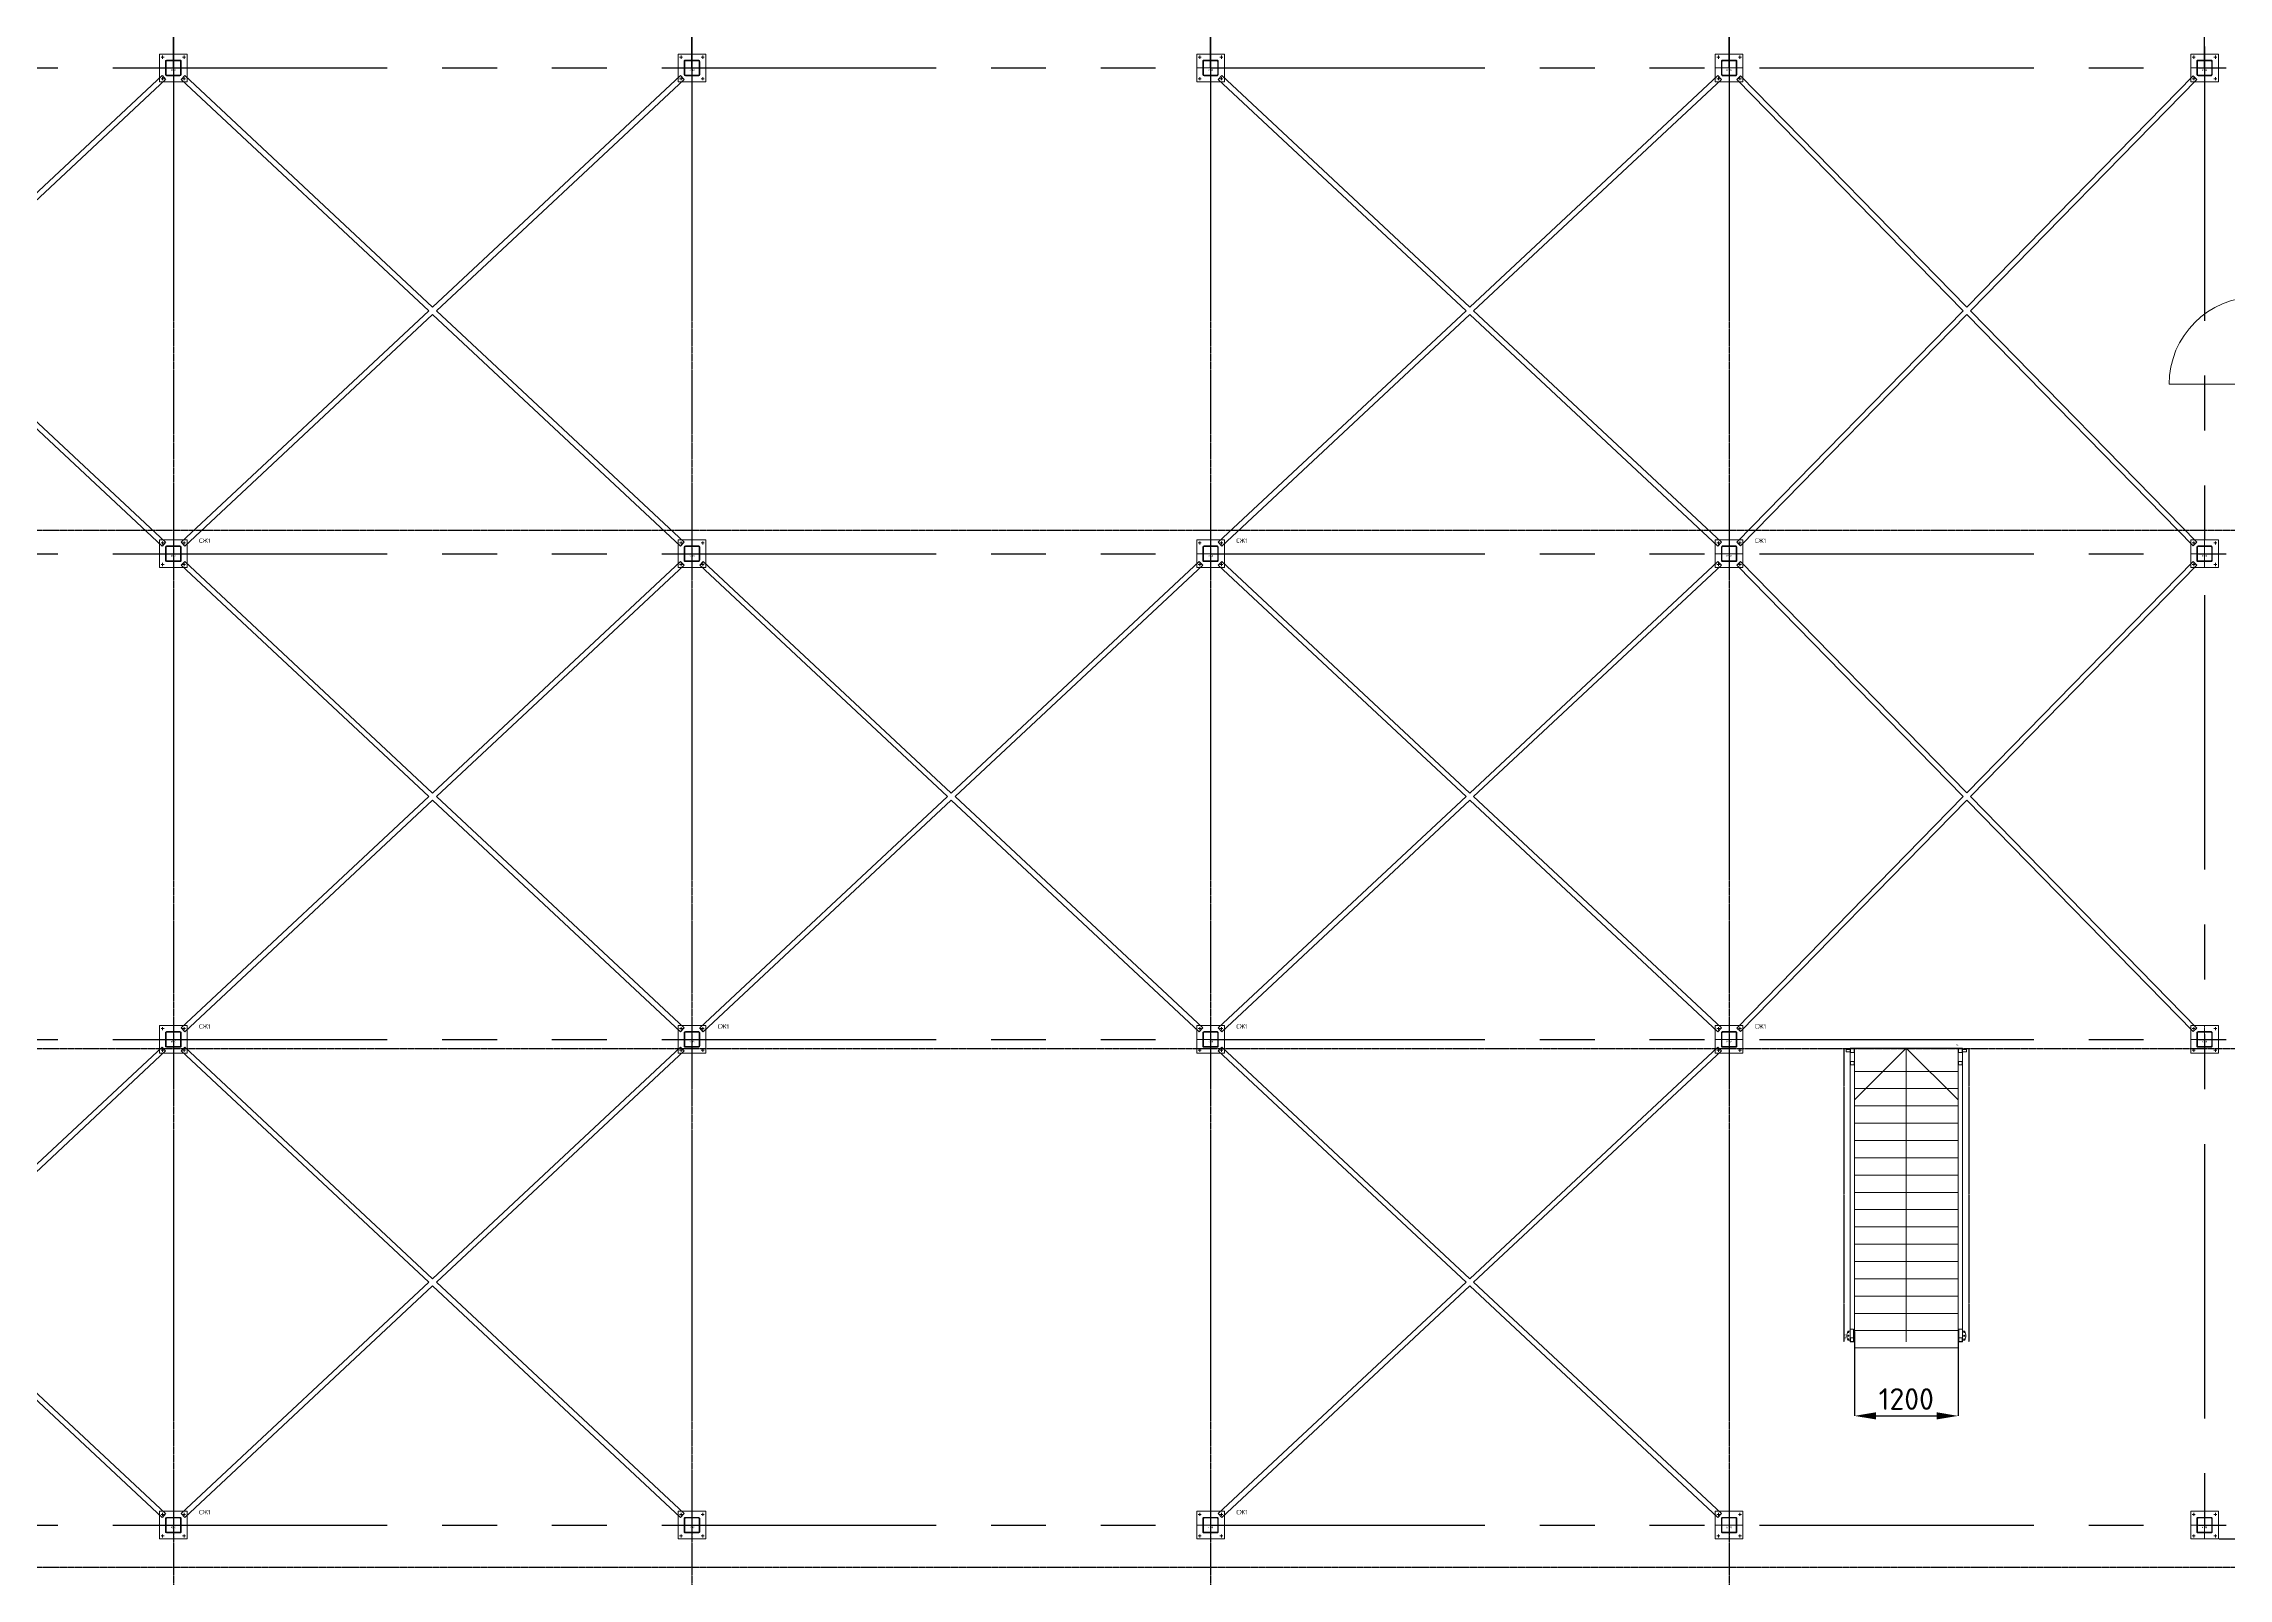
# Model space of a CAD drawing. Header units: millimetres. Extents: x 2140 to 223837, y 2113 to 170313.
# Drawn here: x 80662 to 105937, y 143633 to 161389 of the extents above; entities that cross this region are included whole.
import ezdxf
from ezdxf.enums import TextEntityAlignment as Align

# ---------------------------------------------------------------- set-up
doc = ezdxf.new("R2010")
doc.units = ezdxf.units.MM
for name, pattern in [('DASHDOT_axis', [24, 20, -1.5, 1, -1.5]), ('PHANTOM', [12.7, 6.35, -1.27, 1.27, -1.27, 1.27, -1.27]), ('Линия сетки', [22.225, 12.7, -3.175, 3.175, -3.175])]:
    doc.linetypes.add(name, pattern=pattern)
for name, color, linetype in [('0_ANNOT_Dimensions', 7, 'Continuous'), ('43.СЖ', 152, 'Continuous'), ('Стены', 7, 'Continuous')]:
    doc.layers.add(name, color=color, linetype=linetype)
for name, color, linetype, lineweight in [('40.Колонны', 7, 'Continuous', 20), ('47.Лестница', 154, 'Continuous', 15), ('A-DOOR', 7, 'Continuous', 18)]:
    doc.layers.add(name, color=color, linetype=linetype, lineweight=lineweight)
doc.styles.add('GOST', font='isocpeur.ttf')
doc.styles.get("Standard").update_dxf_attribs({"font": 'isocpeur.ttf'})
doc.dimstyles.new('100', dxfattribs={"dimtxt": 100, "dimasz": 100, "dimexe": 1, "dimexo": 10, "dimgap": 40, "dimtad": 1, "dimdec": 0, "dimzin": 0, "dimdsep": 46, "dimtxsty": 'Standard', "dimcen": 0.09, "dimadec": 0, "dimazin": 0, "dimtfac": 1, "dimtdec": 0, "dimtofl": 0, "dimtmove": 0, "dimatfit": 3, "dimfxl": 1, "dimtolj": 1, "dimtzin": 0, "dimarcsym": 0})
doc.dimstyles.new('250', dxfattribs={"dimtxt": 250, "dimasz": 250, "dimexe": 1, "dimexo": 10, "dimgap": 70, "dimtad": 1, "dimdec": 0, "dimzin": 0, "dimdsep": 46, "dimtxsty": 'Standard', "dimcen": 0.09, "dimadec": 0, "dimazin": 0, "dimtfac": 1, "dimtdec": 0, "dimtofl": 0, "dimtmove": 0, "dimatfit": 3, "dimfxl": 1, "dimtolj": 1, "dimtzin": 0, "dimarcsym": 0})
doc.dimstyles.new('350', dxfattribs={"dimtxt": 350, "dimasz": 350, "dimexe": 1, "dimexo": 10, "dimgap": 70, "dimtad": 1, "dimdec": 0, "dimzin": 0, "dimdsep": 46, "dimtxsty": 'Standard', "dimcen": 0.09, "dimadec": 0, "dimazin": 0, "dimtfac": 1, "dimtdec": 0, "dimtofl": 0, "dimtmove": 0, "dimatfit": 3, "dimfxl": 1, "dimtolj": 1, "dimtzin": 0, "dimarcsym": 0})
doc.dimstyles.new('350 (цвет)', dxfattribs={"dimtxt": 350, "dimasz": 350, "dimexe": 1, "dimexo": 10, "dimgap": -70, "dimtad": 1, "dimdec": 0, "dimzin": 0, "dimdsep": 46, "dimtxsty": 'Standard', "dimcen": 0.09, "dimadec": 0, "dimazin": 0, "dimtfac": 1, "dimtdec": 0, "dimtofl": 0, "dimtmove": 0, "dimatfit": 3, "dimfxl": 1, "dimtfill": 2, "dimtfillclr": 2, "dimtolj": 1, "dimtzin": 0, "dimarcsym": 0})
doc.dimstyles.new('Блоки мезонина', dxfattribs={"dimtxt": 10, "dimasz": 0.18, "dimexe": 0.18, "dimexo": 0.0625, "dimgap": 0.09, "dimtad": 0, "dimdec": 0, "dimzin": 0, "dimdsep": 46, "dimtxsty": 'GOST', "dimblk": 'NONE', "dimcen": 0.09, "dimse1": 1, "dimse2": 1, "dimsd1": 1, "dimsd2": 1, "dimadec": 0, "dimazin": 0, "dimtfac": 1, "dimtdec": 0, "dimtofl": 0, "dimtmove": 0, "dimatfit": 3, "dimldrblk": 'NONE', "dimfxl": 1, "dimtolj": 1, "dimtzin": 0, "dimarcsym": 0})

# ---------------------------------------------------------------- blocks, each defined once
blk = doc.blocks.new('Наружная дверь 1-Навесная - 24698-81 - ДН21-10А ГОСТ 24698-81-555611-В_АР_ПЭ_01 Этаж')
at = {"layer": 'A-DOOR'}
blk.add_line((515, -50), (515, -1060), dxfattribs=at)
blk.add_arc((515, -50), 1010, 180, 270, dxfattribs=at)
blk = doc.blocks.new('Помещение')
at = {"color": 9, "linetype": 'Линия сетки', "true_color": 0xc7c8ca}
for p, q in [((80021.9036, 162172.4828), (80021.9036, 22887.2413)), ((86021.9036, 162172.4828), (86021.9036, 22887.2413)), ((92021.9036, 162172.4828), (92021.9036, 22887.2413)), ((98021.9036, 162172.4828), (98021.9036, 22887.2413)), ((113992.9741, 153644.9347), (7061.0864, 153644.9347)), ((113992.9741, 147644.9347), (7061.0864, 147644.9347)), ((113992.9741, 141644.9347), (7061.0864, 141644.9347))]:
    blk.add_line(p, q, dxfattribs=at)
at = {"rotation": 269.9999999999999}
blk.add_blockref('Наружная дверь 1-Навесная - 24698-81 - ДН21-10А ГОСТ 24698-81-555611-В_АР_ПЭ_01 Этаж', (104171.9036, 155849.9347), dxfattribs=at)
blk = doc.blocks.new('*D1671')
at = {"layer": '0_ANNOT_Dimensions', "color": 0, "lineweight": -2, "transparency": 16777216}
for p, q in [((57950, 10), (57950, 4844)), ((58300, 4843), (63600, 4843)), ((63950, 10), (63950, 4844))]:
    blk.add_line(p, q, dxfattribs=at)
at = {"layer": '0_ANNOT_Dimensions', "color": 0, "transparency": 16777216}
for points in [[(58300, 4901), (58300, 4784), (57950, 4843)], [(63600, 4901), (63600, 4784), (63950, 4843)]]:
    blk.add_solid(points, dxfattribs=at)
at = {"layer": 'Defpoints', "color": 0, "transparency": 16777216}
for p in [(63950, 4843), (57950, 0), (63950, 0)]:
    blk.add_point(p, dxfattribs=at)
at = {"layer": '0_ANNOT_Dimensions', "color": 0, "transparency": 16777216, "insert": (60950, 5088), "char_height": 350, "attachment_point": 5}
blk.add_mtext('\\A1;6000', dxfattribs=at)
blk = doc.blocks.new('*D1672')
at = {"layer": '0_ANNOT_Dimensions', "color": 0, "lineweight": -2, "transparency": 16777216}
for p, q in [((63950, 10), (63950, 4844)), ((64300, 4843), (69600, 4843)), ((69950, 10), (69950, 4844))]:
    blk.add_line(p, q, dxfattribs=at)
at = {"layer": '0_ANNOT_Dimensions', "color": 0, "transparency": 16777216}
for points in [[(64300, 4901), (64300, 4784), (63950, 4843)], [(69600, 4901), (69600, 4784), (69950, 4843)]]:
    blk.add_solid(points, dxfattribs=at)
at = {"layer": 'Defpoints', "color": 0, "transparency": 16777216}
for p in [(69950, 4843), (63950, 0), (69950, 0)]:
    blk.add_point(p, dxfattribs=at)
at = {"layer": '0_ANNOT_Dimensions', "color": 0, "transparency": 16777216, "insert": (66950, 5088), "char_height": 350, "attachment_point": 5}
blk.add_mtext('\\A1;6000', dxfattribs=at)
blk = doc.blocks.new('*D1673')
at = {"layer": '0_ANNOT_Dimensions', "color": 0, "lineweight": -2, "transparency": 16777216}
for p, q in [((69950, 10), (69950, 4844)), ((70300, 4843), (75600, 4843)), ((75950, 10), (75950, 4844))]:
    blk.add_line(p, q, dxfattribs=at)
at = {"layer": '0_ANNOT_Dimensions', "color": 0, "transparency": 16777216}
for points in [[(70300, 4901), (70300, 4784), (69950, 4843)], [(75600, 4901), (75600, 4784), (75950, 4843)]]:
    blk.add_solid(points, dxfattribs=at)
at = {"layer": 'Defpoints', "color": 0, "transparency": 16777216}
for p in [(75950, 4843), (69950, 0), (75950, 0)]:
    blk.add_point(p, dxfattribs=at)
at = {"layer": '0_ANNOT_Dimensions', "color": 0, "transparency": 16777216, "insert": (72950, 5088), "char_height": 350, "attachment_point": 5}
blk.add_mtext('\\A1;6000', dxfattribs=at)
blk = doc.blocks.new('*D1674')
at = {"layer": '0_ANNOT_Dimensions', "color": 0, "lineweight": -2, "transparency": 16777216}
for p, q in [((75950, 10), (75950, 4844)), ((76300, 4843), (81600, 4843)), ((81950, 10), (81950, 4844))]:
    blk.add_line(p, q, dxfattribs=at)
at = {"layer": '0_ANNOT_Dimensions', "color": 0, "transparency": 16777216}
for points in [[(76300, 4901), (76300, 4784), (75950, 4843)], [(81600, 4901), (81600, 4784), (81950, 4843)]]:
    blk.add_solid(points, dxfattribs=at)
at = {"layer": 'Defpoints', "color": 0, "transparency": 16777216}
for p in [(81950, 4843), (75950, 0), (81950, 0)]:
    blk.add_point(p, dxfattribs=at)
at = {"layer": '0_ANNOT_Dimensions', "color": 0, "transparency": 16777216, "insert": (78950, 5088), "char_height": 350, "attachment_point": 5}
blk.add_mtext('\\A1;6000', dxfattribs=at)
blk = doc.blocks.new('*D1675')
at = {"layer": '0_ANNOT_Dimensions', "color": 0, "lineweight": -2, "transparency": 16777216}
for p, q in [((81950, 10), (81950, 4844)), ((82300, 4843), (87100, 4843)), ((87450, 10), (87450, 4844))]:
    blk.add_line(p, q, dxfattribs=at)
at = {"layer": '0_ANNOT_Dimensions', "color": 0, "transparency": 16777216}
for points in [[(82300, 4901), (82300, 4784), (81950, 4843)], [(87100, 4901), (87100, 4784), (87450, 4843)]]:
    blk.add_solid(points, dxfattribs=at)
at = {"layer": 'Defpoints', "color": 0, "transparency": 16777216}
for p in [(87450, 4843), (81950, 0), (87450, 0)]:
    blk.add_point(p, dxfattribs=at)
at = {"layer": '0_ANNOT_Dimensions', "color": 0, "transparency": 16777216, "insert": (84700, 5088), "char_height": 350, "attachment_point": 5}
blk.add_mtext('\\A1;5500', dxfattribs=at)
blk = doc.blocks.new('*U1677')
at = {"color": 1, "linetype": 'DASHDOT_axis'}
for p, q in [((-142.5, 125), (-107.5, 125)), ((-125, 142.5), (-125, 107.5)), ((0, 160), (0, -160)), ((142.5, 125), (107.5, 125)), ((125, 142.5), (125, 107.5)), ((-160, 0), (160, 0)), ((-142.5, -125), (-107.5, -125)), ((-125, -142.5), (-125, -107.5)), ((142.5, -125), (107.5, -125)), ((125, -142.5), (125, -107.5))]:
    blk.add_line(p, q, dxfattribs=at)
at = {"color": 0}
blk.add_lwpolyline([(-160, 160), (160, 160), (160, -160), (-160, -160)], close=True, dxfattribs=at)
for points in [[(-75.6, -90), (75.6, -90, 0.4142136), (90, -75.6), (90, 75.6, 0.4142136), (75.6, 90), (-75.6, 90, 0.4142136), (-90, 75.6), (-90, -75.6, 0.4142136)], [(-75.6, -82.8), (75.6, -82.8, 0.4142136), (82.8, -75.6), (82.8, 75.6, 0.4142136), (75.6, 82.8), (-75.6, 82.8, 0.4142136), (-82.8, 75.6), (-82.8, -75.6, 0.4142136)]]:
    blk.add_lwpolyline(points, format="xyb", close=True, dxfattribs=at)
at = {"layer": 'Defpoints', "color": 5}
blk.add_attdef('ККК', text='', height=20, dxfattribs=at).set_placement((0, -35.3), align=Align.CENTER)
blk = doc.blocks.new('*U1647')
at = {"layer": '40.Колонны'}
blk.add_blockref('*U1677', (0, 0), dxfattribs=at).add_auto_attribs({'ККК': 'К180'})
blk = doc.blocks.new('*U1648')
at = {"color": 0, "linetype": 'ByBlock', "lineweight": -2, "transparency": 16777216}
for p in [(0, 0), (0, -5620), (0, -11240), (0, -16860)]:
    blk.add_blockref('*U1647', p, dxfattribs=at)
blk = doc.blocks.new('*U1678')
at = {"color": 1, "linetype": 'DASHDOT_axis'}
for p, q in [((-142.5, 125), (-107.5, 125)), ((-125, 142.5), (-125, 107.5)), ((0, 160), (0, -160)), ((142.5, 125), (107.5, 125)), ((125, 142.5), (125, 107.5)), ((-160, 0), (160, 0)), ((-142.5, -125), (-107.5, -125)), ((-125, -142.5), (-125, -107.5)), ((142.5, -125), (107.5, -125)), ((125, -142.5), (125, -107.5))]:
    blk.add_line(p, q, dxfattribs=at)
at = {"color": 0}
blk.add_lwpolyline([(-160, 160), (160, 160), (160, -160), (-160, -160)], close=True, dxfattribs=at)
for points in [[(-75.6, -90), (75.6, -90, 0.4142136), (90, -75.6), (90, 75.6, 0.4142136), (75.6, 90), (-75.6, 90, 0.4142136), (-90, 75.6), (-90, -75.6, 0.4142136)], [(-75.6, -82.8), (75.6, -82.8, 0.4142136), (82.8, -75.6), (82.8, 75.6, 0.4142136), (75.6, 82.8), (-75.6, 82.8, 0.4142136), (-82.8, 75.6), (-82.8, -75.6, 0.4142136)]]:
    blk.add_lwpolyline(points, format="xyb", close=True, dxfattribs=at)
at = {"layer": 'Defpoints', "color": 5}
blk.add_attdef('ККК', text='', height=20, dxfattribs=at).set_placement((0, -35.3), align=Align.CENTER)
blk = doc.blocks.new('*U1649')
at = {"layer": '40.Колонны'}
blk.add_blockref('*U1678', (0, 0), dxfattribs=at).add_auto_attribs({'ККК': 'К180'})
blk = doc.blocks.new('*U1650')
at = {"color": 0, "linetype": 'ByBlock', "lineweight": -2, "transparency": 16777216}
for p in [(60000, 0), (66000, 0), (72000, 0), (78000, 0), (60000, -5620), (66000, -5620), (72000, -5620), (78000, -5620), (60000, -11240), (66000, -11240), (72000, -11240), (78000, -11240), (60000, -16860), (66000, -16860), (72000, -16860), (78000, -16860)]:
    blk.add_blockref('*U1649', p, dxfattribs=at)
blk = doc.blocks.new('*U1656')
at = {"color": 0}
for p, q in [((6, 5406), (-35, 5362)), ((-35, 5362), (2831, 2685)), ((6, 5406), (2875, 2726)), ((5744, 5406), (2875, 2726)), ((5785, 5362), (2919, 2685)), ((5744, 5406), (5785, 5362)), ((2831, 2685), (-35, 8)), ((2875, 2644), (6, -36)), ((2875, 2644), (5744, -36)), ((2919, 2685), (5785, 8)), ((6, -36), (-35, 8)), ((5785, 8), (5744, -36))]:
    blk.add_line(p, q, dxfattribs=at)
at = {"style": 'GOST'}
blk.add_attdef('СЖ', (173, 0), '', height=50, dxfattribs=at)
blk = doc.blocks.new('*U1655')
at = {"color": 0}
for p, q in [((7, 5405), (-35, 5363)), ((-35, 5363), (2583, 2685)), ((7, 5405), (2625, 2728)), ((5243, 5405), (2625, 2728)), ((5285, 5363), (2667, 2685)), ((5243, 5405), (5285, 5363)), ((2583, 2685), (-35, 7)), ((2625, 2642), (7, -35)), ((2625, 2642), (5243, -35)), ((2667, 2685), (5285, 7)), ((7, -35), (-35, 7)), ((5285, 7), (5243, -35))]:
    blk.add_line(p, q, dxfattribs=at)
at = {"style": 'GOST'}
blk.add_attdef('СЖ', (173, 0), '', height=50, dxfattribs=at)
blk = doc.blocks.new('*D1643')
at = {"layer": 'Defpoints', "color": 0, "transparency": 16777216}
for p in [(-600, 0), (600, 36), (600, 0)]:
    blk.add_point(p, dxfattribs=at)
at = {"layer": 'Defpoints', "color": 0, "transparency": 16777216, "insert": (588, 36), "char_height": 10, "attachment_point": 5, "style": 'GOST'}
blk.add_mtext('\\A1;1200', dxfattribs=at)
blk = doc.blocks.new('_None')
blk = doc.blocks.new('*D1652')
at = {"layer": 'Defpoints', "color": 0, "transparency": 16777216}
for p in [(-650, 0), (-698, -3400), (-650, -3400)]:
    blk.add_point(p, dxfattribs=at)
at = {"color": 0, "transparency": 16777216, "insert": (-708, -3340), "char_height": 20, "attachment_point": 5, "rotation": 90}
blk.add_mtext('\\A1;3400', dxfattribs=at)
blk = doc.blocks.new('*U1680')
at = {"color": 142}
blk.add_lwpolyline([(0, 0), (40, 0), (40, 148), (0, 148), (0, 130, -0.414214), (-5, 125), (-21, 125, 0.319979), (-26, 121), (-40, 82, 0.083206), (-40, 80), (-40, 62, 0.083206), (-40, 60), (-26, 21, 0.319979), (-21, 18), (-5, 18, -0.414214), (0, 13)], format="xyb", close=True, dxfattribs=at)
at = {"color": 0}
for centre, radius in [((-20, 71), 6), ((-20, 111), 3.5), ((-20, 31), 3.5)]:
    blk.add_circle(centre, radius, dxfattribs=at)
blk = doc.blocks.new('*D1714')
at = {"layer": '0_ANNOT_Dimensions', "color": 0, "lineweight": -2, "transparency": 16777216}
for p, q in [((101611, 146488), (101611, 145511)), ((102811, 146488), (102811, 145511)), ((101861, 145512), (102561, 145512))]:
    blk.add_line(p, q, dxfattribs=at)
at = {"layer": '0_ANNOT_Dimensions', "color": 0, "transparency": 16777216}
for points in [[(101861, 145554), (101861, 145471), (101611, 145512)], [(102561, 145554), (102561, 145471), (102811, 145512)]]:
    blk.add_solid(points, dxfattribs=at)
at = {"layer": 'Defpoints', "color": 0, "transparency": 16777216}
for p in [(101611, 146498), (102811, 146498), (102811, 145512)]:
    blk.add_point(p, dxfattribs=at)
at = {"layer": '0_ANNOT_Dimensions', "color": 0, "transparency": 16777216, "insert": (102211, 145707), "char_height": 250, "attachment_point": 5}
blk.add_mtext('\\A1;1200', dxfattribs=at)
blk = doc.blocks.new('*D1720')
at = {"layer": '0_ANNOT_Dimensions', "color": 0, "lineweight": -2, "transparency": 16777216}
for p, q in [((105832, 144088), (108293, 144088)), ((108292, 138223), (108292, 143738)), ((108222, 141470), (107732, 141470)), ((107732, 141470), (107732, 140490)), ((108222, 140490), (108222, 141470)), ((107732, 140490), (108222, 140490)), ((106182, 137873), (108293, 137873))]:
    blk.add_line(p, q, dxfattribs=at)
at = {"layer": '0_ANNOT_Dimensions', "color": 0, "transparency": 16777216}
for points in [[(108234, 143738), (108350, 143738), (108292, 144088)], [(108234, 138223), (108350, 138223), (108292, 137873)]]:
    blk.add_solid(points, dxfattribs=at)
at = {"layer": 'Defpoints', "color": 0, "transparency": 16777216}
for p in [(105822, 144088), (108292, 144088), (106172, 137873)]:
    blk.add_point(p, dxfattribs=at)
at = {"layer": '0_ANNOT_Dimensions', "color": 0, "transparency": 16777216, "insert": (107977, 140980), "char_height": 350, "attachment_point": 5, "rotation": 90, "bg_fill": 1, "box_fill_scale": 1.1, "bg_fill_color": 2, "bg_fill_transparency": 0}
blk.add_mtext('\\A1;6215', dxfattribs=at)
blk = doc.blocks.new('МК1 Сетка колонн и осей')
at = {"color": 9, "linetype": 'PHANTOM', "ltscale": 500, "true_color": 0xc7c8ca}
for p, q in [((-250, 0), (87700, 0)), ((63950, 250), (63950, -17110)), ((69950, 250), (69950, -17110)), ((75950, 250), (75950, -17110)), ((81950, 250), (81950, -17110)), ((87450, 250), (87450, -17110)), ((-250, -5620), (87700, -5620)), ((-250, -11240), (87700, -11240)), ((-250, -16860), (87700, -16860))]:
    blk.add_line(p, q, dxfattribs=at)
for name, p in [('*U1650', (3950, 0)), ('*U1648', (87450, 0))]:
    blk.add_blockref(name, p)
at = {"layer": '43.СЖ', "color": 0}
for name, p in [('*U1656', (58075, -5495)), ('*U1656', (64075, -5495)), ('*U1656', (76075, -5495)), ('*U1655', (82075, -5495)), ('*U1656', (64075, -11115)), ('*U1656', (70075, -11115)), ('*U1656', (76075, -11115)), ('*U1655', (82075, -11115)), ('*U1656', (58075, -16735)), ('*U1656', (64075, -16735)), ('*U1656', (76075, -16735))]:
    blk.add_blockref(name, p, dxfattribs=at).add_auto_attribs({'СЖ': 'СЖ1'})
at = {"layer": '0_ANNOT_Dimensions'}
for base, p1, p2, picture, middle in [((63950, 4842.8), (57950, 0), (63950, 0), '*D1671', (60950, 5087.8)), ((69950, 4842.8), (63950, 0), (69950, 0), '*D1672', (66950, 5087.8)), ((75950, 4842.8), (69950, 0), (75950, 0), '*D1673', (72950, 5087.8)), ((81950, 4842.8), (75950, 0), (81950, 0), '*D1674', (78950, 5087.8)), ((87450, 4842.8), (81950, 0), (87450, 0), '*D1675', (84700, 5087.8))]:
    dim = blk.add_linear_dim(base=base, p1=p1, p2=p2, dimstyle='350', dxfattribs=at)
    dim.commit()
    dim.dimension.update_dxf_attribs({"geometry": picture, "text_midpoint": middle})
blk = doc.blocks.new('*U1651')
at = {"color": 0}
for p, q in [((-649.5, -3400), (-649.5, 0)), ((649.5, 0), (-649.5, 0)), ((-600, -3400), (-600, 0)), ((0, 0), (-600, -600)), ((0, 0), (0, -3400)), ((0, 0), (598.1, -600)), ((600, 0), (600, -3400)), ((649.5, 0), (649.5, -3400)), ((598.1, -270), (-600, -270)), ((598.1, -470), (-600, -470)), ((598.1, -470), (-600, -470)), ((598.1, -670), (-600, -670)), ((598.1, -670), (-600, -670)), ((598.1, -870), (-600, -870)), ((598.1, -1070), (-600, -1070)), ((598.1, -1270), (-600, -1270)), ((598.1, -1470), (-600, -1470)), ((598.1, -1670), (-600, -1670)), ((598.1, -1870), (-600, -1870)), ((598.1, -2070), (-600, -2070)), ((598.1, -2270), (-600, -2270)), ((598.1, -2470), (-600, -2470)), ((598.1, -2670), (-600, -2670)), ((598.1, -2870), (-600, -2870)), ((598.1, -3070), (-600, -3070)), ((598.1, -3270), (-600, -3270)), ((-600, -3400), (-649.5, -3400)), ((598.1, -3470), (-600, -3470)), ((649.5, -3400), (600, -3400))]:
    blk.add_line(p, q, dxfattribs=at)
for points in [[(-644.5, -44), (-694.5, -44), (-694.5, -16), (-644.5, -16)], [(644.5, -44), (694.5, -44), (694.5, -16), (644.5, -16)], [(-644.5, -3395), (-604.5, -3395), (-604.5, -3355), (-644.5, -3355)], [(644.5, -3395), (604.5, -3395), (604.5, -3355), (644.5, -3355)]]:
    blk.add_lwpolyline(points, close=True)
at = {"lineweight": 5}
for points in [[(-644.5, -50), (-604.5, -50), (-604.5, -10), (-644.5, -10)], [(-644.5, -195), (-604.5, -195), (-604.5, -155), (-644.5, -155)], [(644.5, -50), (604.5, -50), (604.5, -10), (644.5, -10)], [(644.5, -195), (604.5, -195), (604.5, -155), (644.5, -155)]]:
    blk.add_lwpolyline(points, close=True, dxfattribs=at)
at = {"layer": 'Defpoints', "linetype": 'PHANTOM'}
for p, q in [((-724.5, 0), (-724.5, -3400)), ((724.5, 0), (724.5, -3400))]:
    blk.add_line(p, q, dxfattribs=at)
at = {"color": 0}
blk.add_blockref('*U1680', (-649.5, -3400), dxfattribs=at)
at = {"color": 0, "xscale": -1, "rotation": 359.9999999999879}
blk.add_blockref('*U1680', (649.5, -3400), dxfattribs=at)
at = {"color": 0}
dim = blk.add_linear_dim(base=(-698.2, -3400), p1=(-649.5, 0), p2=(-649.5, -3400), angle=90, dimstyle='100', override={"dimscale": 2, "dimtxt": 10, "dimgap": 0, "dimse1": 1, "dimse2": 1, "dimsd1": 1, "dimsd2": 1}, dxfattribs=at)
dim.commit()
dim.dimension.update_dxf_attribs({"geometry": '*D1652', "text_midpoint": (-698.2, -3340.4), "dimtype": 128})
at = {"layer": 'Defpoints', "color": 5}
dim = blk.add_linear_dim(base=(600, 36.1), p1=(-600, 0), p2=(600, 0), dimstyle='Блоки мезонина', override={"dimjust": 2}, dxfattribs=at)
dim.commit()
dim.dimension.update_dxf_attribs({"geometry": '*D1643', "text_midpoint": (587.6, 36.1)})

msp = doc.modelspace()

# ---------------------------------------------------------------- block references
at = {"layer": 'Стены'}
msp.add_blockref('Помещение', (2139.8, 2112.9), dxfattribs=at)

# ---------------------------------------------------------------- next in the draw order: block references
msp.add_blockref('МК1 Сетка колонн и осей', (18211.7, 161107.9))
at = {"layer": '47.Лестница', "color": 0}
msp.add_blockref('*U1651', (102211.3, 149768.4), dxfattribs=at)

# ---------------------------------------------------------------- next in the draw order: dimensions: what is measured, and where the dimension line sits
at = {"layer": '0_ANNOT_Dimensions'}
dim = msp.add_linear_dim(base=(102811.3, 145512.4), p1=(101611.3, 146498.4), p2=(102811.3, 146498.4), dimstyle='250', dxfattribs=at)
dim.commit()
dim.dimension.update_dxf_attribs({"geometry": '*D1714', "text_midpoint": (102211.3, 145707.4)})
dim = msp.add_linear_dim(base=(108292.1, 144087.9), p1=(106171.6, 137872.7), p2=(105821.7, 144087.9), angle=90, dimstyle='350 (цвет)', dxfattribs=at)
dim.commit()
dim.dimension.update_dxf_attribs({"geometry": '*D1720', "text_midpoint": (107977.1, 140980.3)})

doc.saveas('drawing.dxf')
